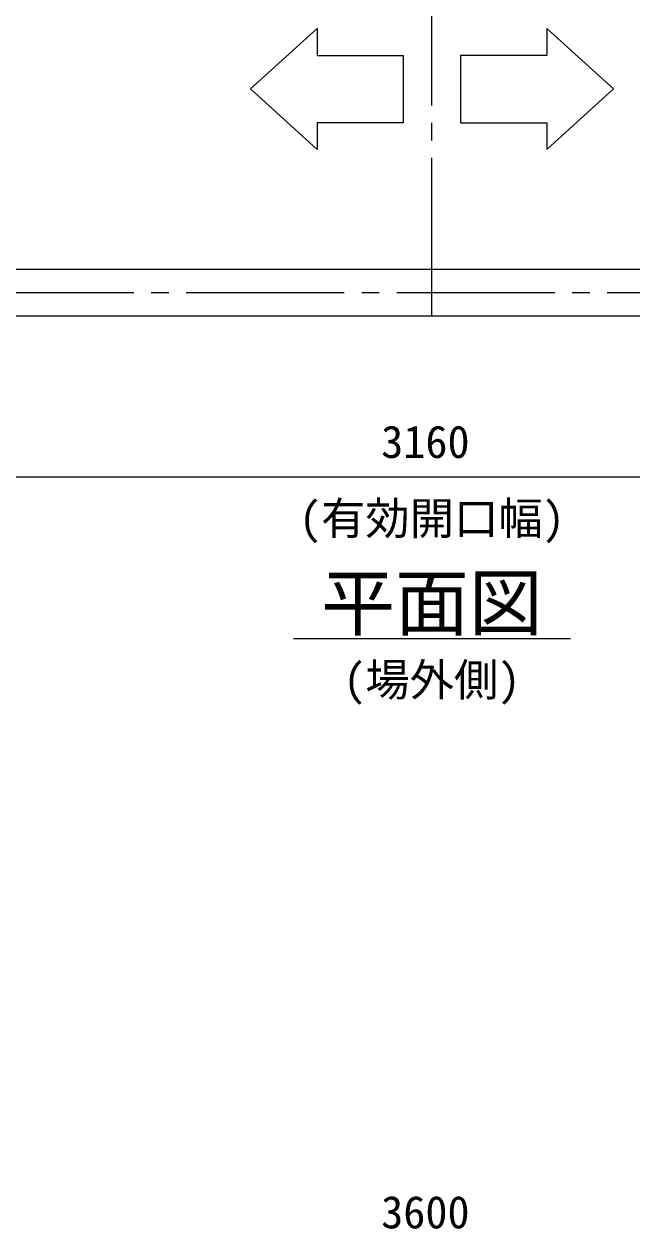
# Model space of a CAD drawing. Units: millimetres, scale not verified. Extents: x -82240 to -62115, y -14438 to 14438.
# Drawn here: x -76424 to -75107, y -5592 to -2980 of the extents above; entities that cross this region are included whole.
import ezdxf
from ezdxf.enums import TextEntityAlignment as Align

# ---------------------------------------------------------------- set-up
doc = ezdxf.new("R2010")
doc.units = ezdxf.units.MM
doc.header["$LTSCALE"] = 38
doc.linetypes.add('CHAIN2', pattern=[12, 9, -1, 1, -1])
for name, color, linetype, lineweight in [('0-B_寸法', 3, 'Continuous', 18), ('1-2_通芯', 1, 'CHAIN2', 18), ('1-7_文字', 7, 'Continuous', 18), ('1-9_梁36', 7, 'Continuous', 18)]:
    doc.layers.add(name, color=color, linetype=linetype, lineweight=lineweight)
doc.styles.add('ＭＳ ゴシック', font='')
doc.styles.get('ＭＳ ゴシック').set_extended_font_data('MS Gothic')

msp = doc.modelspace()

# ---------------------------------------------------------------- linework, layer by layer
at = {"layer": '0-B_寸法'}
msp.add_line((-74015.07, -3962.49), (-77065.11, -3962.49), dxfattribs=at)
at = {"layer": '1-2_通芯'}
for p, q in [((-75540.09, -3612.51), (-75540.09, -2801.76)), ((-77440.11, -3562.5), (-72839.1, -3562.5))]:
    msp.add_line(p, q, dxfattribs=at)
at = {"layer": '1-7_文字'}
msp.add_line((-75840.09, -4312.5), (-75240.09, -4312.5), dxfattribs=at)
for points in [[(-75933.27, -3121.02), (-75788.85, -2990.25), (-75788.85, -3048.15), (-75602.22, -3048.15), (-75602.22, -3194.19), (-75788.85, -3194.19), (-75788.85, -3252.09)], [(-75146.94, -3121.02), (-75291.36, -2990.25), (-75291.36, -3048.15), (-75477.99, -3048.15), (-75477.99, -3194.19), (-75291.36, -3194.19), (-75291.36, -3252.09)]]:
    msp.add_lwpolyline(points, close=True, dxfattribs=at)
at = {"layer": '1-9_梁36'}
msp.add_lwpolyline([(-77440.11, -3612.51), (-73640.1, -3612.51), (-73640.1, -3512.49), (-77440.11, -3512.49)], close=True, dxfattribs=at)

# ---------------------------------------------------------------- texts
at = {"layer": '0-B_寸法', "style": 'ＭＳ ゴシック'}
for s, p in [('3160', (-75650.01, -3942.09)), ('(有効開口幅)', (-75828.09, -4108.11)), ('3600', (-75650.04, -5612.1))]:
    msp.add_text(s, height=70.38, dxfattribs=at).set_placement(p, align=Align.BOTTOM_LEFT)
at = {"layer": '1-7_文字', "style": 'ＭＳ ゴシック'}
for s, height, p in [('平面図', 117.3, (-75780.09, -4328.49)), ('(場外側)', 70.38, (-75732.09, -4458.09))]:
    msp.add_text(s, height=height, dxfattribs=at).set_placement(p, align=Align.BOTTOM_LEFT)

doc.saveas('drawing.dxf')
